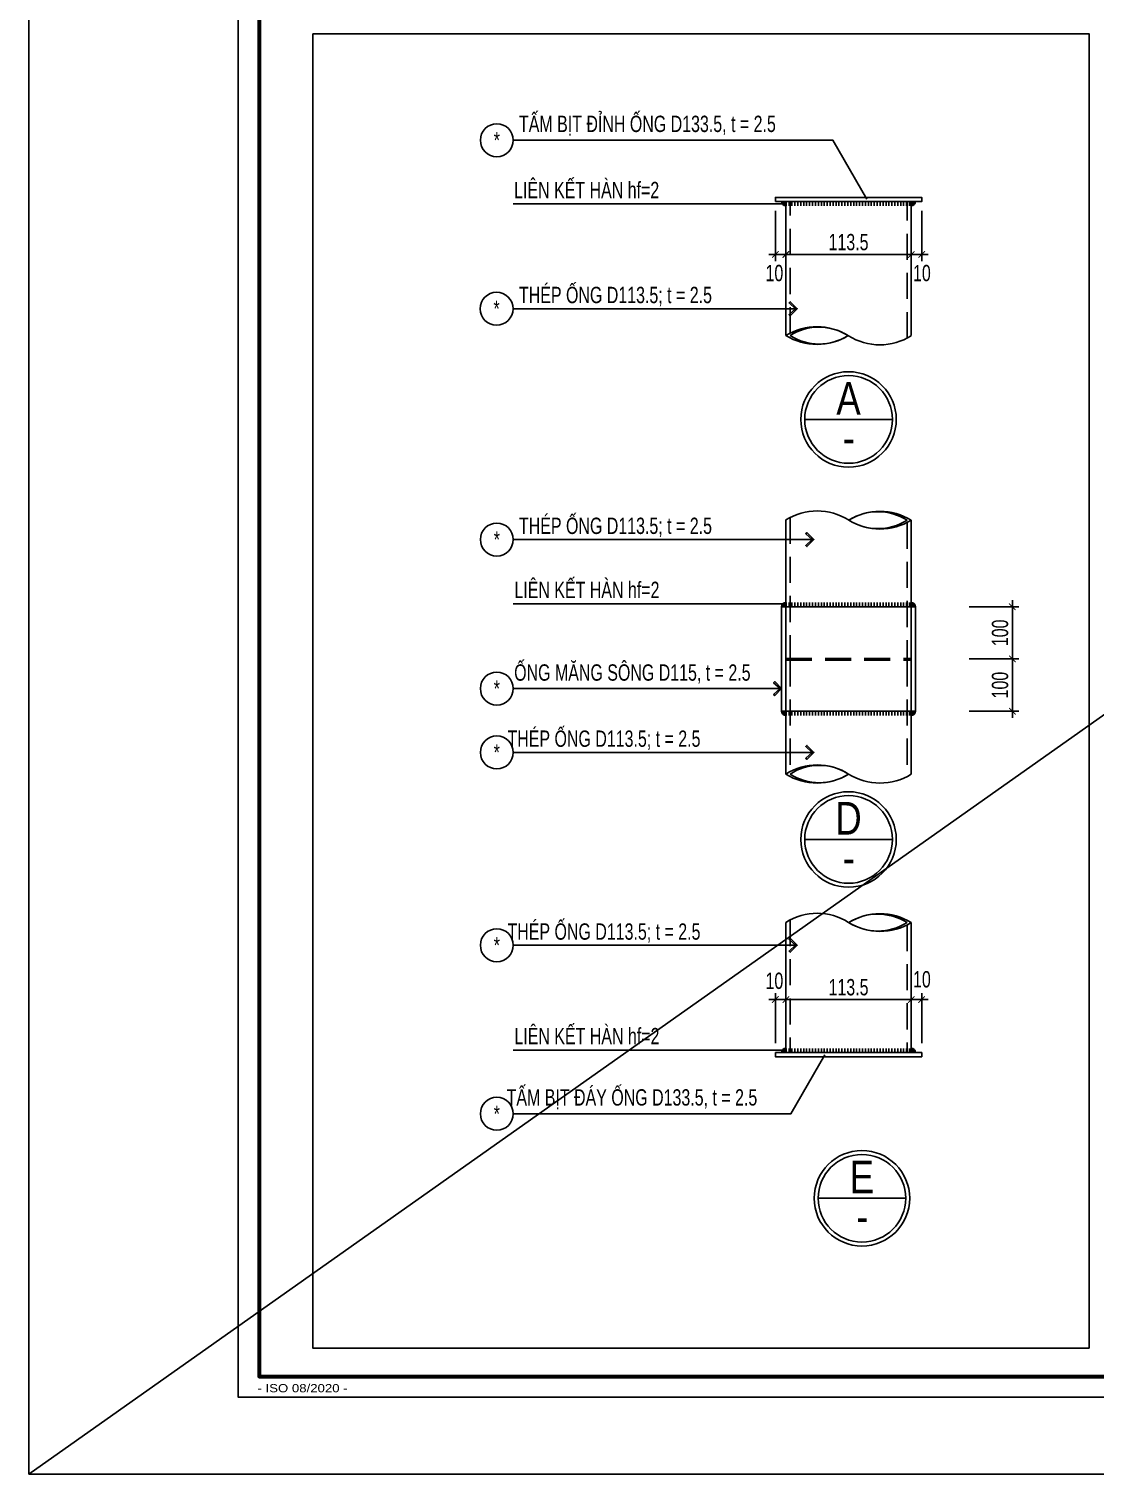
# Model space of a CAD drawing. Extents: x 21 to 2225438, y -14 to 594976.
# Drawn here: x 2202969 to 2207050, y 579107 to 584638 of the extents above; entities that cross this region are included whole.
import ezdxf
from ezdxf.enums import TextEntityAlignment as Align

# ---------------------------------------------------------------- set-up
doc = ezdxf.new("R2010")
doc.units = 0
doc.header["$LTSCALE"] = 1000
doc.header["$MEASUREMENT"] = 0
doc.header["$PDMODE"] = 3
doc.linetypes.add('HIDDEN', pattern=[0.375, 0.25, -0.125])
doc.layers.get('0').update_dxf_attribs({"linetype": 'CONTINUOUS'})
doc.layers.get('Defpoints').update_dxf_attribs({"linetype": 'CONTINUOUS'})
for name, color, linetype in [('CDC -TEXT KHUNG', 7, 'CONTINUOUS'), ('CDC-KHUNGTEN', 7, 'CONTINUOUS'), ('CDC.02.DIM', 1, 'CONTINUOUS'), ('CDC.03.BORDER', 3, 'CONTINUOUS'), ('CDC.04.HIDDEN', 8, 'HIDDEN'), ('CDC.05.STEEL', 4, 'CONTINUOUS'), ('CDC.06.TEXT', 2, 'CONTINUOUS'), ('CDC.10.HATCH', 9, 'CONTINUOUS'), ('CDC.11.NOTE', 8, 'CONTINUOUS'), ('CDC.14.STEELNUM', 9, 'CONTINUOUS')]:
    doc.layers.add(name, color=color, linetype=linetype)
doc.layers.add('KCS_Plotter', color=11, linetype='CONTINUOUS', plot=False)
doc.styles.add('ARIAL', font='arial.ttf', dxfattribs={"width": 0.6})
doc.styles.add('KT CDC', font='arial.ttf', dxfattribs={"width": 0.85, "height": 200})
doc.styles.add('SMTEXT', font='arial.ttf', dxfattribs={"width": 0.7})
doc.dimstyles.new('DIM25', dxfattribs={"dimscale": 25, "dimtxt": 2.5, "dimasz": 1, "dimexe": 1, "dimexo": 0, "dimgap": 0.6, "dimtad": 1, "dimdec": 0, "dimzin": 13, "dimdsep": 46, "dimtxsty": 'SMTEXT', "dimblk": 'ARCHTICK', "dimblk1": 'ARCHTICK', "dimblk2": 'DOT', "dimcen": 0, "dimdle": 1, "dimclrd": 1, "dimclre": 1, "dimclrt": 2, "dimadec": 0, "dimazin": 0, "dimtfac": 1, "dimtdec": 0, "dimtix": 1, "dimtmove": 2, "dimatfit": 3, "dimldrblk": 'DOT', "dimfxl": 1, "dimtolj": 1, "dimtzin": 13, "dimarcsym": 0})

# ---------------------------------------------------------------- blocks, each defined once
blk = doc.blocks.new('_ARCHTICK')
at = {"color": 0, "linetype": 'ByBlock', "const_width": 0.15}
blk.add_lwpolyline([(-0.5, -0.5), (0.5, 0.5)], dxfattribs=at)
blk = doc.blocks.new('*D83')
at = {"layer": 'CDC.02.DIM', "color": 1, "lineweight": -2, "transparency": 16777216}
for p, q in [((2206733.5, 582451.1), (2206733.5, 582201.5)), ((2206568.2, 582426.1), (2206758.5, 582426.1)), ((2206568.2, 582226.5), (2206758.5, 582226.5))]:
    blk.add_line(p, q, dxfattribs=at)
at = {"layer": 'Defpoints', "color": 0, "transparency": 16777216}
for p in [(2206568.2, 582426.1), (2206568.2, 582226.5), (2206733.5, 582226.5)]:
    blk.add_point(p, dxfattribs=at)
at = {"layer": 'CDC.02.DIM', "color": 1, "lineweight": -2, "transparency": 16777216, "xscale": 25, "yscale": 25, "zscale": 25}
for p, rotation in [((2206733.5, 582426.1), 90), ((2206733.5, 582226.5), 270)]:
    blk.add_blockref('_ARCHTICK', p, dxfattribs=dict(at, rotation=rotation))
at = {"layer": 'CDC.02.DIM', "color": 2, "transparency": 16777216, "insert": (2206686.6, 582326.3), "char_height": 62.5, "attachment_point": 5, "rotation": 90, "style": 'SMTEXT'}
blk.add_mtext('\\A1;100', dxfattribs=at)
blk = doc.blocks.new('_Dot')
at = {"color": 0, "linetype": 'ByBlock', "lineweight": -2}
blk.add_line((-0.5, 0), (-1, 0), dxfattribs=at)
at = {"color": 0, "linetype": 'ByBlock', "const_width": 0.5}
blk.add_lwpolyline([(-0.25, 0, 1), (0.25, 0, 1)], format="xyb", close=True, dxfattribs=at)
blk = doc.blocks.new('*D84')
at = {"layer": 'CDC.02.DIM', "color": 1, "lineweight": -2, "transparency": 16777216}
for p, q in [((2206733.5, 582251.5), (2206733.5, 582001.1)), ((2206568.2, 582226.5), (2206758.5, 582226.5)), ((2206568.2, 582026.1), (2206758.5, 582026.1))]:
    blk.add_line(p, q, dxfattribs=at)
at = {"layer": 'Defpoints', "color": 0, "transparency": 16777216}
for p in [(2206568.2, 582226.5), (2206568.2, 582026.1), (2206733.5, 582026.1)]:
    blk.add_point(p, dxfattribs=at)
at = {"layer": 'CDC.02.DIM', "color": 1, "lineweight": -2, "transparency": 16777216, "xscale": 25, "yscale": 25, "zscale": 25}
for p, rotation in [((2206733.5, 582226.5), 90), ((2206733.5, 582026.1), 270)]:
    blk.add_blockref('_ARCHTICK', p, dxfattribs=dict(at, rotation=rotation))
at = {"layer": 'CDC.02.DIM', "color": 2, "transparency": 16777216, "insert": (2206686.6, 582126.3), "char_height": 62.5, "attachment_point": 5, "rotation": 90, "style": 'SMTEXT'}
blk.add_mtext('\\A1;100', dxfattribs=at)
blk = doc.blocks.new('*D123')
at = {"layer": 'CDC.02.DIM', "color": 1, "lineweight": -2, "transparency": 16777216}
for p, q in [((2205801.4, 580922.7), (2205891.4, 580922.7)), ((2205826.4, 580756.2), (2205826.4, 580947.7)), ((2205866.4, 580756.2), (2205866.4, 580947.7))]:
    blk.add_line(p, q, dxfattribs=at)
at = {"layer": 'Defpoints', "color": 0, "transparency": 16777216}
for p in [(2205866.4, 580922.7), (2205826.4, 580756.2), (2205866.4, 580756.2)]:
    blk.add_point(p, dxfattribs=at)
at = {"layer": 'CDC.02.DIM', "color": 1, "lineweight": -2, "transparency": 16777216, "xscale": 25, "yscale": 25, "zscale": 25, "rotation": 180}
blk.add_blockref('_ARCHTICK', (2205826.4, 580922.7), dxfattribs=at)
at = {"layer": 'CDC.02.DIM', "color": 1, "lineweight": -2, "transparency": 16777216, "xscale": 25, "yscale": 25, "zscale": 25}
blk.add_blockref('_ARCHTICK', (2205866.4, 580922.7), dxfattribs=at)
at = {"layer": 'CDC.02.DIM', "color": 2, "transparency": 16777216, "insert": (2205822.6, 580994.2), "char_height": 62.5, "attachment_point": 5, "style": 'SMTEXT'}
blk.add_mtext('\\A1;10', dxfattribs=at)
blk = doc.blocks.new('*D124')
at = {"layer": 'CDC.02.DIM', "color": 1, "lineweight": -2, "transparency": 16777216}
for p, q in [((2205841.4, 580922.7), (2206371.4, 580922.7)), ((2205866.4, 580756.2), (2205866.4, 580947.7)), ((2206346.4, 580756.2), (2206346.4, 580947.7))]:
    blk.add_line(p, q, dxfattribs=at)
at = {"layer": 'Defpoints', "color": 0, "transparency": 16777216}
for p in [(2206346.4, 580922.7), (2205866.4, 580756.2), (2206346.4, 580756.2)]:
    blk.add_point(p, dxfattribs=at)
at = {"layer": 'CDC.02.DIM', "color": 1, "lineweight": -2, "transparency": 16777216, "xscale": 25, "yscale": 25, "zscale": 25, "rotation": 180}
blk.add_blockref('_ARCHTICK', (2205866.4, 580922.7), dxfattribs=at)
at = {"layer": 'CDC.02.DIM', "color": 1, "lineweight": -2, "transparency": 16777216, "xscale": 25, "yscale": 25, "zscale": 25}
blk.add_blockref('_ARCHTICK', (2206346.4, 580922.7), dxfattribs=at)
at = {"layer": 'CDC.02.DIM', "color": 2, "transparency": 16777216, "insert": (2206106.4, 580969.7), "char_height": 62.5, "attachment_point": 5, "style": 'SMTEXT'}
blk.add_mtext('\\A1;113.5', dxfattribs=at)
blk = doc.blocks.new('*D125')
at = {"layer": 'CDC.02.DIM', "color": 1, "lineweight": -2, "transparency": 16777216}
for p, q in [((2206321.4, 580922.7), (2206411.4, 580922.7)), ((2206346.4, 580756.2), (2206346.4, 580947.7)), ((2206386.4, 580756.2), (2206386.4, 580947.7))]:
    blk.add_line(p, q, dxfattribs=at)
at = {"layer": 'Defpoints', "color": 0, "transparency": 16777216}
for p in [(2206386.4, 580922.7), (2206346.4, 580756.2), (2206386.4, 580756.2)]:
    blk.add_point(p, dxfattribs=at)
at = {"layer": 'CDC.02.DIM', "color": 1, "lineweight": -2, "transparency": 16777216, "xscale": 25, "yscale": 25, "zscale": 25, "rotation": 180}
blk.add_blockref('_ARCHTICK', (2206346.4, 580922.7), dxfattribs=at)
at = {"layer": 'CDC.02.DIM', "color": 1, "lineweight": -2, "transparency": 16777216, "xscale": 25, "yscale": 25, "zscale": 25}
blk.add_blockref('_ARCHTICK', (2206386.4, 580922.7), dxfattribs=at)
at = {"layer": 'CDC.02.DIM', "color": 2, "transparency": 16777216, "insert": (2206387.3, 581000.1), "char_height": 62.5, "attachment_point": 5, "style": 'SMTEXT'}
blk.add_mtext('\\A1;10', dxfattribs=at)
blk = doc.blocks.new('*D126')
at = {"layer": 'CDC.02.DIM', "color": 1, "lineweight": -2, "transparency": 16777216}
for p, q in [((2205826.4, 583941), (2205826.4, 583749.5)), ((2205866.4, 583941), (2205866.4, 583749.5)), ((2205801.4, 583774.5), (2205891.4, 583774.5))]:
    blk.add_line(p, q, dxfattribs=at)
at = {"layer": 'Defpoints', "color": 0, "transparency": 16777216}
for p in [(2205826.4, 583941), (2205866.4, 583941), (2205866.4, 583774.5)]:
    blk.add_point(p, dxfattribs=at)
at = {"layer": 'CDC.02.DIM', "color": 1, "lineweight": -2, "transparency": 16777216, "xscale": 25, "yscale": 25, "zscale": 25, "rotation": 180}
blk.add_blockref('_ARCHTICK', (2205826.4, 583774.5), dxfattribs=at)
at = {"layer": 'CDC.02.DIM', "color": 1, "lineweight": -2, "transparency": 16777216, "xscale": 25, "yscale": 25, "zscale": 25}
blk.add_blockref('_ARCHTICK', (2205866.4, 583774.5), dxfattribs=at)
at = {"layer": 'CDC.02.DIM', "color": 2, "transparency": 16777216, "insert": (2205822.6, 583703), "char_height": 62.5, "attachment_point": 5, "style": 'SMTEXT'}
blk.add_mtext('\\A1;10', dxfattribs=at)
blk = doc.blocks.new('*D127')
at = {"layer": 'CDC.02.DIM', "color": 1, "lineweight": -2, "transparency": 16777216}
for p, q in [((2205866.4, 583941), (2205866.4, 583749.5)), ((2206346.4, 583941), (2206346.4, 583749.5)), ((2205841.4, 583774.5), (2206371.4, 583774.5))]:
    blk.add_line(p, q, dxfattribs=at)
at = {"layer": 'Defpoints', "color": 0, "transparency": 16777216}
for p in [(2205866.4, 583941), (2206346.4, 583941), (2206346.4, 583774.5)]:
    blk.add_point(p, dxfattribs=at)
at = {"layer": 'CDC.02.DIM', "color": 1, "lineweight": -2, "transparency": 16777216, "xscale": 25, "yscale": 25, "zscale": 25, "rotation": 180}
blk.add_blockref('_ARCHTICK', (2205866.4, 583774.5), dxfattribs=at)
at = {"layer": 'CDC.02.DIM', "color": 1, "lineweight": -2, "transparency": 16777216, "xscale": 25, "yscale": 25, "zscale": 25}
blk.add_blockref('_ARCHTICK', (2206346.4, 583774.5), dxfattribs=at)
at = {"layer": 'CDC.02.DIM', "color": 2, "transparency": 16777216, "insert": (2206106.4, 583821.4), "char_height": 62.5, "attachment_point": 5, "style": 'SMTEXT'}
blk.add_mtext('\\A1;113.5', dxfattribs=at)
blk = doc.blocks.new('*D128')
at = {"layer": 'CDC.02.DIM', "color": 1, "lineweight": -2, "transparency": 16777216}
for p, q in [((2206346.4, 583941), (2206346.4, 583749.5)), ((2206386.4, 583941), (2206386.4, 583749.5)), ((2206321.4, 583774.5), (2206411.4, 583774.5))]:
    blk.add_line(p, q, dxfattribs=at)
at = {"layer": 'Defpoints', "color": 0, "transparency": 16777216}
for p in [(2206346.4, 583941), (2206386.4, 583941), (2206386.4, 583774.5)]:
    blk.add_point(p, dxfattribs=at)
at = {"layer": 'CDC.02.DIM', "color": 1, "lineweight": -2, "transparency": 16777216, "xscale": 25, "yscale": 25, "zscale": 25, "rotation": 180}
blk.add_blockref('_ARCHTICK', (2206346.4, 583774.5), dxfattribs=at)
at = {"layer": 'CDC.02.DIM', "color": 1, "lineweight": -2, "transparency": 16777216, "xscale": 25, "yscale": 25, "zscale": 25}
blk.add_blockref('_ARCHTICK', (2206386.4, 583774.5), dxfattribs=at)
at = {"layer": 'CDC.02.DIM', "color": 2, "transparency": 16777216, "insert": (2206387.3, 583703), "char_height": 62.5, "attachment_point": 5, "style": 'SMTEXT'}
blk.add_mtext('\\A1;10', dxfattribs=at)
blk = doc.blocks.new('KHUNG TEN')
at = {"layer": 'CDC-KHUNGTEN', "color": 8}
blk.add_lwpolyline([(75096, 1100), (83000, 1100), (83000, 58300), (3000, 58300), (3000, 1100), (75096, 1100)], dxfattribs=at)
at = {"layer": 'CDC-KHUNGTEN', "color": 255, "lineweight": 60}
blk.add_lwpolyline([(74900, 1400), (74900, 58000), (3300, 58000), (3300, 1400), (74900, 1400)], close=True, dxfattribs=at)
at = {"layer": 'Defpoints', "color": 1, "ltscale": 0.2}
blk.add_lwpolyline([(0, 0), (0, 59400), (84100, 59400), (84100, 0), (0, 0)], close=True, dxfattribs=at)
at = {"layer": 'CDC -TEXT KHUNG', "color": 6, "style": 'KT CDC', "width": 1.15}
blk.add_text('- ISO 08/2020 -', height=117.61, dxfattribs=at).set_placement((3275, 1172))

msp = doc.modelspace()

# ---------------------------------------------------------------- hatches: boundary and pattern name
at = {"layer": 'CDC.10.HATCH'}
for points in [[(2205866.39, 583961.17, -0.4142136), (2205850.39, 583977.17), (2205866.39, 583977.17)], [(2206346.39, 583961.17), (2206346.39, 583977.17), (2206362.39, 583977.17, -0.4142136)], [(2205866.39, 582442.06, 0.4142136), (2205850.39, 582426.06), (2205866.39, 582426.06)], [(2206346.39, 582442.06), (2206346.39, 582426.06), (2206362.39, 582426.06, 0.4142136)], [(2205866.39, 582026.06), (2205850.39, 582026.06, 0.4142136), (2205866.39, 582010.06)], [(2206362.39, 582026.06), (2206346.39, 582026.06), (2206346.39, 582010.06, 0.4142136)], [(2205866.39, 580736.08, 0.4142136), (2205850.39, 580720.08), (2205866.39, 580720.08)], [(2206346.39, 580736.08), (2206346.39, 580720.08), (2206362.39, 580720.08, 0.4142136)]]:
    msp.add_hatch(color=256, dxfattribs=at).paths.add_polyline_path(points)
h = msp.add_hatch(dxfattribs=at)
h.set_pattern_fill('ANSI31', color=256, scale=90, angle=45, style=0)
h.set_pattern_definition([(270, (2115023.575, 613185.317), (-11.25, -2e-15), [])])
h.paths.add_polyline_path([(2206346.39, 583961.17), (2205866.39, 583961.17), (2205866.39, 583977.17), (2206346.39, 583977.17)])
h = msp.add_hatch(dxfattribs=at)
h.set_pattern_fill('ANSI31', color=256, scale=90, angle=45, style=0)
h.set_pattern_definition([(90, (2115023.575, 553217.92), (-11.25, 2e-15), [])])
h.paths.add_polyline_path([(2206346.39, 582442.06), (2205866.39, 582442.06), (2205866.39, 582426.06), (2206346.39, 582426.06)])
h = msp.add_hatch(dxfattribs=at)
h.set_pattern_fill('ANSI31', color=256, scale=90, angle=45, style=0)
h.set_pattern_definition([(270, (2115023.575, 611234.208), (-11.25, -2e-15), [])])
h.paths.add_polyline_path([(2206346.39, 582010.06), (2205866.39, 582010.06), (2205866.39, 582026.06), (2206346.39, 582026.06)])
h = msp.add_hatch(dxfattribs=at)
h.set_pattern_fill('ANSI31', color=256, scale=90, angle=45, style=0)
h.set_pattern_definition([(90, (2115023.575, 551511.933), (-11.25, 2e-15), [])])
h.paths.add_polyline_path([(2206346.39, 580736.08), (2205866.39, 580736.08), (2205866.39, 580720.08), (2206346.39, 580720.08)])

# ---------------------------------------------------------------- linework, layer by layer
at = {"layer": 'CDC.03.BORDER'}
for p, q in [((2205826.39, 583977.17), (2206386.39, 583977.17)), ((2205866.39, 583464.14), (2205866.39, 583977.17)), ((2206346.39, 583464.14), (2206346.39, 583977.17)), ((2205866.39, 582758.28), (2205866.39, 582228.68)), ((2206346.39, 582757.42), (2206346.39, 582228.68)), ((2205866.39, 582426.06), (2206346.39, 582426.06)), ((2205866.39, 582221.54), (2205866.39, 581785.91)), ((2206346.39, 582221.54), (2206346.39, 581785.04)), ((2205866.39, 582026.06), (2206346.39, 582026.06)), ((2205866.39, 581218.21), (2205866.39, 580720.08)), ((2206346.39, 581217.35), (2206346.39, 580720.08)), ((2205826.39, 580720.08), (2206386.39, 580720.08))]:
    msp.add_line(p, q, dxfattribs=at)
for points in [[(2204055.25, 584619.01), (2207027.39, 584619.01), (2207027.39, 579589.07), (2204055.25, 579589.07)], [(2205826.39, 583977.17), (2205826.39, 583993.17), (2206386.39, 583993.17), (2206386.39, 583977.17)], [(2205866.39, 582026.06), (2205850.39, 582026.06), (2205850.39, 582426.06), (2205866.39, 582426.06)], [(2206346.39, 582026.06), (2206362.39, 582026.06), (2206362.39, 582426.06), (2206346.39, 582426.06)], [(2205826.39, 580720.08), (2205826.39, 580704.08), (2206386.39, 580704.08), (2206386.39, 580720.08)]]:
    msp.add_lwpolyline(points, close=True, dxfattribs=at)
at = {"layer": 'CDC.04.HIDDEN', "ltscale": 0.4}
for p, q in [((2205882.39, 583473.15), (2205882.39, 583977.17)), ((2206330.39, 583454.08), (2206330.39, 583977.17)), ((2205882.39, 582767.48), (2205882.39, 582228.68)), ((2206330.39, 582748.41), (2206330.39, 582228.68)), ((2205866.39, 582228.68), (2206346.39, 582228.68)), ((2205866.39, 582221.54), (2206346.39, 582221.54)), ((2205882.39, 582221.54), (2205882.39, 581795.1)), ((2206330.39, 582221.54), (2206330.39, 581776.03)), ((2205882.39, 581227.41), (2205882.39, 580720.08)), ((2206330.39, 581208.34), (2206330.39, 580720.08))]:
    msp.add_line(p, q, dxfattribs=at)
at = {"layer": 'CDC.05.STEEL'}
for centre, start, end in [((2205866.39, 583977.17), 180, 270), ((2206346.39, 583977.17), 270, 0), ((2205866.39, 582426.06), 90, 180), ((2206346.39, 582426.06), 0, 90), ((2205866.39, 582026.06), 180, 270), ((2206346.39, 582026.06), 270, 0), ((2205866.39, 580720.08), 90, 180), ((2206346.39, 580720.08), 0, 90)]:
    msp.add_arc(centre, 16, start, end, dxfattribs=at)
at = {"layer": 'CDC.11.NOTE'}
for p, q in [((2205855.07, 583967.77), (2204823.02, 583967.77)), ((2205938.68, 583143.1), (2206274.09, 583143.1)), ((2205855.07, 582437.38), (2204823.02, 582437.38)), ((2205938.68, 581535.54), (2206274.09, 581535.54)), ((2205855.07, 580729.48), (2204823.02, 580729.48)), ((2205989.99, 580162.23), (2206325.4, 580162.23))]:
    msp.add_line(p, q, dxfattribs=at)
for points in [[(2206176.06, 583986.36), (2206046.57, 584211.7), (2204823.02, 584211.7)], [(2205909.8, 583566.84), (2205883.07, 583540.11), (2205878.61, 583544.56), (2205903.5, 583566.84), (2205878.61, 583589.11), (2205883.07, 583593.57), (2205909.8, 583566.84), (2205909.8, 583566.84), (2204822.02, 583566.84)], [(2205973.65, 582683.36), (2205946.92, 582710.09), (2205942.46, 582705.64), (2205967.35, 582683.36), (2205942.46, 582661.09), (2205946.92, 582656.63), (2205973.65, 582683.36), (2205973.65, 582683.36), (2204823.02, 582683.36)], [(2205850.39, 582112.78), (2205823.66, 582139.51), (2205819.2, 582135.05), (2205844.09, 582112.78), (2205819.2, 582090.51), (2205823.66, 582086.05), (2205850.39, 582112.78), (2205850.39, 582112.78), (2204823.02, 582112.78)], [(2205973.65, 581868.67), (2205946.92, 581895.4), (2205942.46, 581890.94), (2205967.35, 581868.67), (2205942.46, 581846.39), (2205946.92, 581841.94), (2205973.65, 581868.67), (2205973.65, 581868.67), (2204823.02, 581868.67)], [(2205909.8, 581130.41), (2205883.07, 581157.14), (2205878.61, 581152.69), (2205903.5, 581130.41), (2205878.61, 581108.14), (2205883.07, 581103.68), (2205909.8, 581130.41), (2205909.8, 581130.41), (2204823.02, 581130.41)], [(2206015.06, 580710.89), (2205885.57, 580485.55), (2204823.02, 580485.55)]]:
    msp.add_lwpolyline(points, dxfattribs=at)
for points in [[(2206346.39, 583463.28, -0.2889796), (2206106.13, 583463.28, 0.2859795), (2205866.39, 583464.14, 0.5725531)], [(2205866.39, 583464.14, 0.2823727), (2206105.18, 583463.87, 0.2823727)], [(2206106.13, 583463.28, 0.2918231), (2205882.39, 583464.14)], [(2205882.39, 583464.14, 0.2888372), (2206105.18, 583463.87, 0.129847)], [(2205866.39, 582758.28, -0.2889796), (2206106.64, 582758.28, 0.2859795), (2206346.39, 582757.42, 0.5725531)], [(2206346.39, 582757.42, 0.2823727), (2206107.59, 582757.69, 0.2823727)], [(2206330.39, 582757.42, 0.2888372), (2206107.59, 582757.69, 0.129847)], [(2206107.59, 582757.69, 0.2903987), (2206330.39, 582757.42)], [(2205866.39, 581785.91, -0.2889796), (2206106.64, 581785.91, 0.2859795), (2206346.39, 581785.04, 0.5725531)], [(2205866.39, 581785.91, 0.2889796), (2206106.64, 581785.91, 0.5677757)], [(2205882.39, 581785.91, -0.2956031), (2206106.64, 581785.91, -0.1325433)], [(2205882.39, 581785.91, 0.2956031), (2206106.64, 581785.91, 0.1325433)], [(2205866.39, 581218.21, -0.2889796), (2206106.64, 581218.21, 0.2859795), (2206346.39, 581217.35, 0.5725531)], [(2206346.39, 581217.35, 0.2823727), (2206107.59, 581217.62, 0.2823727)], [(2206330.39, 581217.35, 0.2888372), (2206107.59, 581217.62, 0.129847)], [(2206106.64, 581218.21, 0.2918231), (2206330.39, 581217.35)]]:
    msp.add_lwpolyline(points, format="xyb", dxfattribs=at)
for centre, radius in [((2206106.39, 583143.1), 182.71), ((2206106.39, 583143.1), 167.71), ((2206106.39, 581535.54), 182.71), ((2206106.39, 581535.54), 167.71), ((2206157.7, 580162.23), 182.71), ((2206157.7, 580162.23), 167.71)]:
    msp.add_circle(centre, radius, dxfattribs=at)
at = {"layer": 'CDC.14.STEELNUM'}
for centre in [(2204760.02, 584211.7), (2204759.02, 583566.84), (2204760.02, 582683.36), (2204760.02, 582112.78), (2204760.02, 581868.67), (2204760.02, 581130.41), (2204760.02, 580485.55)]:
    msp.add_circle(centre, 63, dxfattribs=at)
at = {"layer": 'KCS_Plotter'}
msp.add_line((2225437.82, 594976.42), (2202968.82, 579106.52), dxfattribs=at)

# ---------------------------------------------------------------- block references
at = {"layer": 'CDC.06.TEXT', "xscale": 0.267170035669908, "yscale": 0.267170035669908, "zscale": 0.267170035669908}
msp.add_blockref('KHUNG TEN', (2202968.82, 579106.52), dxfattribs=at)

# ---------------------------------------------------------------- texts
at = {"layer": 'CDC.06.TEXT', "style": 'ARIAL', "width": 0.7}
for s, p in [('TẤM BỊT ĐỈNH ỐNG D133.5, t = 2.5', (2205336.5, 584276.99)), ('LIÊN KẾT HÀN hf=2', (2205103.99, 584030.69)), ('THÉP ỐNG D113.5; t = 2.5', (2205214.27, 583623.12)), ('THÉP ỐNG D113.5; t = 2.5', (2205214.27, 582739.64)), ('LIÊN KẾT HÀN hf=2', (2205104.99, 582500.3)), ('ỐNG MĂNG SÔNG D115, t = 2.5', (2205278.88, 582178.06)), ('THÉP ỐNG D113.5; t = 2.5', (2205170.23, 581924.95)), ('THÉP ỐNG D113.5; t = 2.5', (2205170.23, 581186.7)), ('LIÊN KẾT HÀN hf=2', (2205104.99, 580792.41)), ('TẤM BỊT ĐÁY ỐNG D133.5, t = 2.5', (2205277.3, 580550.83))]:
    msp.add_text(s, height=62.5, dxfattribs=at).set_placement(p, align=Align.MIDDLE)
at = {"layer": 'CDC.06.TEXT', "style": 'ARIAL', "width": 0.8}
for s, p in [('A', (2206106.39, 583224.18)), ('-', (2206107.84, 583073.08)), ('D', (2206106.39, 581616.62)), ('-', (2206107.84, 581465.52)), ('E', (2206157.7, 580243.31)), ('-', (2206159.15, 580092.21))]:
    msp.add_text(s, height=125, dxfattribs=at).set_placement(p, align=Align.MIDDLE_CENTER)
at = {"layer": 'CDC.14.STEELNUM', "style": 'ARIAL', "width": 0.7}
for p in [(2204760.02, 584211.7), (2204759.02, 583566.84), (2204760.02, 582683.36), (2204760.02, 582112.78), (2204760.02, 581868.67), (2204760.02, 581130.41), (2204760.02, 580485.55)]:
    msp.add_text('*', height=62.5, dxfattribs=at).set_placement(p, align=Align.MIDDLE_CENTER)

# ---------------------------------------------------------------- dimensions: what is measured, and where the dimension line sits
at = {"layer": 'CDC.02.DIM'}
for base, p1, p2, picture, middle in [((2205866.39, 583774.51), (2205826.39, 583941.02), (2205866.39, 583941.02), '*D126', (2205822.59, 583703.01)), ((2206386.39, 583774.51), (2206346.39, 583941.02), (2206386.39, 583941.02), '*D128', (2206387.34, 583703.01)), ((2205866.39, 580922.74), (2205826.39, 580756.23), (2205866.39, 580756.23), '*D123', (2205822.59, 580994.24)), ((2206386.39, 580922.74), (2206346.39, 580756.23), (2206386.39, 580756.23), '*D125', (2206387.34, 581000.14))]:
    dim = msp.add_linear_dim(base=base, p1=p1, p2=p2, text='10', dimstyle='DIM25', dxfattribs=at)
    dim.commit()
    dim.dimension.update_dxf_attribs({"geometry": picture, "text_midpoint": middle, "dimtype": 160})
for base, p1, p2, picture, middle in [((2206346.39, 583774.51), (2205866.39, 583941.02), (2206346.39, 583941.02), '*D127', (2206106.39, 583821.45)), ((2206346.39, 580922.74), (2205866.39, 580756.23), (2206346.39, 580756.23), '*D124', (2206106.39, 580969.67))]:
    dim = msp.add_linear_dim(base=base, p1=p1, p2=p2, text='113.5', dimstyle='DIM25', dxfattribs=at)
    dim.commit()
    dim.dimension.update_dxf_attribs({"geometry": picture, "text_midpoint": middle})
for base, p1, p2, picture, middle in [((2206733.52, 582226.54), (2206568.16, 582426.06), (2206568.16, 582226.54), '*D83', (2206686.61, 582326.3)), ((2206733.52, 582026.06), (2206568.16, 582226.54), (2206568.16, 582026.06), '*D84', (2206686.61, 582126.3))]:
    dim = msp.add_linear_dim(base=base, p1=p1, p2=p2, angle=90, text='100', dimstyle='DIM25', dxfattribs=at)
    dim.commit()
    dim.dimension.update_dxf_attribs({"geometry": picture, "text_midpoint": middle})

doc.saveas('drawing.dxf')
